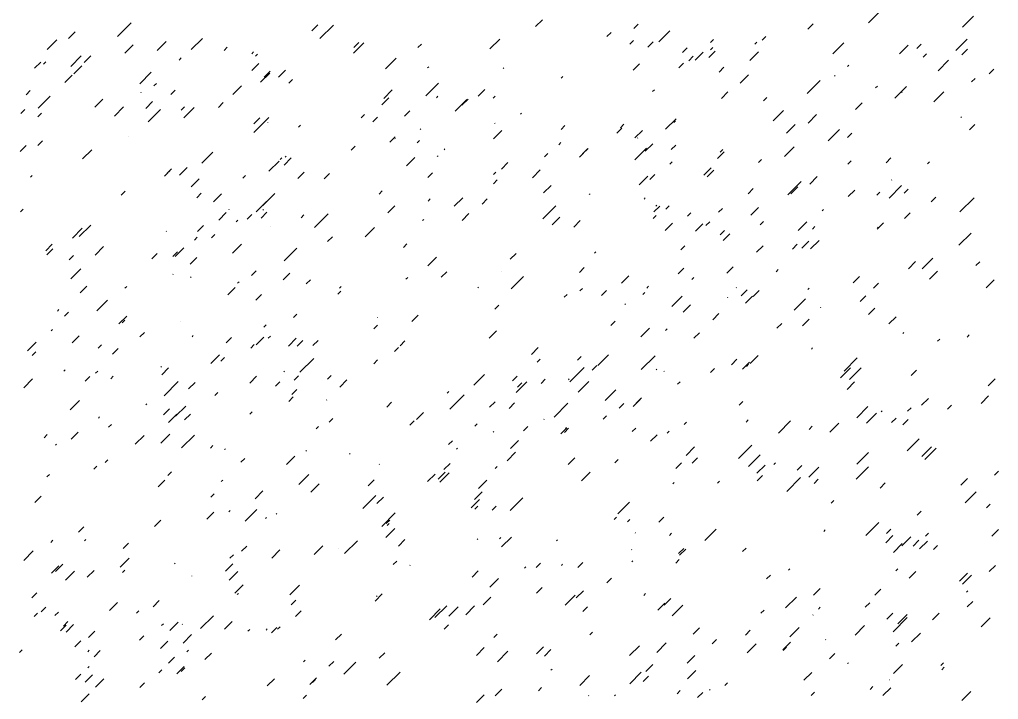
# Model space of a CAD drawing. Header units: millimetres. Extents: x -5080 to 169092, y -130394 to 7197.
# Drawn here: x 14278 to 19904, y -16317 to -12411 of the extents above; entities that cross this region are included whole.
import ezdxf

# ---------------------------------------------------------------- set-up
doc = ezdxf.new("R2010")
doc.units = ezdxf.units.MM
doc.header["$LTSCALE"] = 50
doc.layers.add('pio-Stipple', color=7, linetype='Continuous', lineweight=5)

# ---------------------------------------------------------------- blocks, each defined once
blk = doc.blocks.new('Group')
at = {"layer": 'pio-Stipple', "color": 7, "linetype": 'Continuous', "lineweight": 5, "transparency": 33554687}
for p, q in [((10748.2, 13079.5), (10677.8, 13009)), ((6439.6, 13008.8), (6361.4, 12930.6)), ((7477.9, 12963.2), (7512.2, 12997.5)), ((7524.3, 12918.9), (7602.1, 12996.7)), ((8764.4, 12987.3), (8804.1, 13027)), ((9328.5, 12977.2), (9353.1, 13001.8)), ((10359.7, 13003.8), (10328.2, 12972.3)), ((11217.4, 12984.5), (11280.5, 13047.6)), ((6080.3, 12919.9), (6117.3, 12956.8)), ((9174.1, 12929.8), (9198, 12953.7)), ((9535.3, 12962.4), (9472.9, 12900)), ((6012.7, 12911), (5957, 12855.3)), ((6641.4, 12901.9), (6589, 12849.5)), ((6849.2, 12920.1), (6785.5, 12856.3)), ((7776.6, 12893.8), (7717.3, 12834.5)), ((7748.3, 12897.1), (7718.9, 12867.7)), ((8088.3, 12867.2), (8108.5, 12887.4)), ((8502.1, 12859.2), (8558.1, 12915.3)), ((9306.3, 12887.3), (9326.4, 12907.4)), ((9440.5, 12900), (9410.2, 12869.7)), ((9787.6, 12913.3), (9770.1, 12895.8)), ((10035.8, 12898.2), (10024.2, 12886.6)), ((10067.1, 12910.5), (10087.7, 12931.1)), ((10472.7, 12831), (10536.3, 12894.5)), ((10956.1, 12862.2), (10980.7, 12886.9)), ((11180.1, 12850.2), (11244.5, 12914.7)), ((6451.7, 12882.8), (6404.3, 12835.5)), ((6974.3, 12850.9), (6992, 12868.6)), ((7132.8, 12831.8), (7143.7, 12842.7)), ((7154, 12817.6), (7165.5, 12829.2)), ((9608, 12837.9), (9635, 12864.9)), ((9727.1, 12840.4), (9681.4, 12794.7)), ((9795.7, 12845.5), (9759.7, 12809.6)), ((9769.4, 12855), (9782.5, 12868)), ((10044.9, 12843.3), (9995.2, 12793.6)), ((10905.6, 12881.7), (10855.8, 12831.8)), ((10991.4, 12811.7), (11011.5, 12831.8)), ((11247.7, 12858.7), (11214.3, 12825.2)), ((5919.9, 12783.9), (5884.7, 12748.8)), ((5949.1, 12785.2), (5935.4, 12771.4)), ((6153, 12819.1), (6092.5, 12758.6)), ((6169.1, 12780.5), (6208.7, 12820.1)), ((6728.1, 12808.3), (6714.9, 12795.1)), ((7133.8, 12736.2), (7173.6, 12776)), ((7901.7, 12745.3), (7963.5, 12807.1)), ((9361.8, 12773.9), (9325.8, 12737.9)), ((9615, 12778), (9587.3, 12750.2)), ((9644.3, 12790.6), (9670.7, 12817)), ((11137.7, 12794), (11078, 12734.2)), ((6156, 12762.6), (6109.5, 12716.1)), ((6555.6, 12725.2), (6489.9, 12659.6)), ((7184.2, 12668.5), (7236, 12720.3)), ((7204.4, 12697.8), (7238.7, 12732.1)), ((7327.5, 12737.6), (7287.4, 12697.5)), ((8143.8, 12750), (8150.4, 12756.5)), ((8577.7, 12745.9), (8582.1, 12750.3)), ((9847.1, 12753.7), (9819, 12725.6)), ((10557.5, 12759.1), (10564.2, 12765.7)), ((11370.8, 12715.8), (11397.3, 12742.3)), ((6101.5, 12709.2), (6058.8, 12666.5)), ((6584.8, 12661), (6570.2, 12646.3)), ((7366.9, 12683.1), (7346.5, 12662.7)), ((8206.4, 12662.7), (8133.5, 12589.9)), ((8921.8, 12701.4), (8910.8, 12690.4)), ((9941, 12662.4), (9988.5, 12710)), ((10324.4, 12603.1), (10399.3, 12678)), ((10485.9, 12706.5), (10481.8, 12702.4)), ((11291.1, 12690.2), (11270.3, 12669.4)), ((5859.3, 12619.5), (5835.8, 12596)), ((6498.1, 12610.6), (6494.6, 12607.2)), ((6667.6, 12597.9), (6692.6, 12622.8)), ((7074.2, 12646.7), (7024.5, 12597)), ((7891.6, 12574.7), (7941, 12624.1)), ((8471.8, 12625.4), (8435.1, 12588.7)), ((9436.4, 12613.8), (9447.2, 12624.5)), ((9832, 12574.7), (9869.8, 12612.6)), ((10718.9, 12635), (10729.2, 12645.2)), ((10895.5, 12643.5), (10828.2, 12576.2)), ((10867.3, 12608.7), (10871.2, 12612.6)), ((11053.9, 12555.6), (11111.7, 12613.4)), ((5974.4, 12588), (5905.6, 12519.3)), ((6277.1, 12571), (6231, 12524.9)), ((6523.3, 12517.2), (6563, 12556.9)), ((6969.3, 12550.8), (6942, 12523.6)), ((7921.8, 12578), (7881.6, 12537.8)), ((8202.4, 12587.4), (8193.9, 12579)), ((8302.2, 12502.1), (8368.5, 12568.3)), ((8340.6, 12535.2), (8376.4, 12571)), ((8520.2, 12576.5), (8532.4, 12588.7)), ((10074.2, 12560.3), (10093.6, 12579.8)), ((10603.9, 12511.1), (10641.6, 12548.8)), ((5828, 12510.6), (5805.3, 12487.8)), ((5902.7, 12468.6), (5925.1, 12491)), ((6344.7, 12473.8), (6396.8, 12525.9)), ((6609.1, 12510.4), (6538.4, 12439.7)), ((6747.3, 12525.7), (6728.1, 12506.6)), ((6743.3, 12463.7), (6801.5, 12522)), ((8010.6, 12472.6), (8041.6, 12503.6)), ((8682.7, 12489.6), (8676.8, 12483.7)), ((10129.6, 12445.6), (10189.6, 12505.6)), ((7231.6, 12465.9), (7144.8, 12379)), ((7145.9, 12429.4), (7180.3, 12463.8)), ((7224.6, 12435.1), (7225.8, 12436.3)), ((7781.6, 12483.4), (7761.4, 12463.3)), ((7828, 12440.4), (7854.8, 12467.2)), ((9571.6, 12457.9), (9511.5, 12397.8)), ((9559.5, 12437.2), (9567.9, 12445.6)), ((10331.5, 12433.4), (10379.8, 12481.8)), ((11212.4, 12469.4), (11208.3, 12465.3)), ((7412.3, 12420.9), (7401.7, 12410.3)), ((8101.4, 12396.8), (8105.7, 12401.1)), ((8523.2, 12342.7), (8571.2, 12390.7)), ((8531.3, 12433.1), (8528.1, 12429.9)), ((8910.7, 12396.9), (8933, 12419.2)), ((9230.6, 12374.8), (9259.7, 12404)), ((9271.9, 12426.8), (9251.7, 12406.6)), ((9377.9, 12391.4), (9334.7, 12348.2)), ((10255.8, 12424.5), (10206.5, 12375.3)), ((10446.5, 12331.6), (10510.3, 12395.5)), ((11258.8, 12394.9), (11289.5, 12425.7)), ((5903.7, 12304.2), (5930.4, 12330.9)), ((6422.4, 12358.4), (6422.8, 12358.8)), ((7926.9, 12323.3), (7957.2, 12353.7)), ((7956.1, 12342.3), (7958.8, 12345)), ((8083.3, 12319.2), (8097.1, 12333)), ((8909.7, 12321), (8897.1, 12308.4)), ((9349.6, 12347.3), (9351.5, 12349.2)), ((10581.7, 12374.4), (10557, 12349.8)), ((5801.8, 12269.9), (5836.8, 12304.9)), ((6213.5, 12280.4), (6160.4, 12227.3)), ((6908.7, 12265.2), (6845.8, 12202.2)), ((7703.9, 12276.9), (7728.1, 12301.1)), ((8242.7, 12284.7), (8238.2, 12280.2)), ((9063.1, 12284.4), (9016.8, 12238.2)), ((9034.8, 12255.7), (9066.5, 12287.4)), ((9402.1, 12289.4), (9335.1, 12222.3)), ((9395, 12272.1), (9437.5, 12314.6)), ((9544.4, 12280.9), (9570.7, 12307.2)), ((9810.8, 12230.5), (9848.5, 12268.3)), ((9840, 12280.6), (9825.6, 12266.1)), ((10195.2, 12241.8), (10250.9, 12297.4)), ((7231.6, 12156.1), (7290.6, 12215.1)), ((7296.2, 12223.3), (7305.8, 12232.9)), ((7318.4, 12191.2), (7360, 12232.8)), ((7331.5, 12243.3), (7325.2, 12237)), ((8021.7, 12188.2), (8069.7, 12236.2)), ((8199.3, 12240.4), (8203.6, 12244.7)), ((8834, 12259.4), (8814.8, 12240.2)), ((9536.3, 12197.1), (9549.9, 12210.6)), ((10044.9, 12206.2), (10063.4, 12224.7)), ((10577.6, 12216), (10558.6, 12197)), ((10806.7, 12233.1), (10779.3, 12205.6)), ((11016.6, 12199.1), (11027.5, 12210)), ((6672.6, 12170.2), (6631.1, 12128.7)), ((6647.4, 12144.6), (6661.8, 12159)), ((6761.4, 12178.5), (6717.1, 12134.1)), ((8568.6, 12169), (8605.6, 12206)), ((8791.6, 12165.4), (8745.8, 12119.6)), ((9732.1, 12134.7), (9773, 12175.6)), ((9789.6, 12163.3), (9751.2, 12124.9)), ((5862.3, 12122.4), (5871.4, 12131.4)), ((6785.6, 12067.1), (6830.7, 12112.1)), ((7082.3, 12117.3), (7096.7, 12131.7)), ((7398.1, 12115.5), (7433.6, 12151)), ((7579.7, 12144.1), (7549.2, 12113.6)), ((8144.8, 12121.5), (8171.6, 12148.3)), ((8522.2, 12085.1), (8544.1, 12107)), ((8523.2, 12138.6), (8536.3, 12151.7)), ((9409.2, 12127.9), (9359.9, 12078.7)), ((9449.5, 12137.3), (9420.6, 12108.3)), ((10214.4, 12020.9), (10290.7, 12097.2)), ((10340.5, 12083.2), (10383, 12125.7)), ((10812.8, 12107.1), (10810.7, 12105.1)), ((6405.2, 12042.4), (6382.8, 12020)), ((7883.5, 12044.5), (7864.4, 12025.4)), ((8853.2, 12075.5), (8810.5, 12032.9)), ((10015.6, 12056.5), (9986.5, 12027.4)), ((10231.5, 12026.7), (10272, 12067.2)), ((10561.5, 12010.6), (10599.2, 12048.3)), ((10795.6, 12002.7), (10867.4, 12074.5)), ((10882.4, 12030.7), (10905.3, 12053.6)), ((6816.9, 12004.4), (6842.4, 12029.9)), ((6959.2, 12027), (6913.1, 11981)), ((7264.9, 12029), (7196.4, 11960.5)), ((8158.9, 11997.1), (8146.8, 11985)), ((8296.2, 11955.3), (8345.3, 12004.4)), ((8456.6, 11967.2), (8486.8, 11997.5)), ((9073.1, 12022.4), (9077.1, 12026.4)), ((9388, 11996.2), (9394.7, 12002.9)), ((10725, 12019.5), (10742, 12036.5)), ((11065, 12008), (11037.6, 11980.6)), ((11285, 12003.7), (11203.6, 11922.4)), ((5803.8, 11922.6), (5819.3, 11938.1)), ((7000.5, 11934.7), (7004.1, 11938.2)), ((7159, 11922.9), (7218.6, 11982.5)), ((7200.3, 11936.6), (7196.8, 11933.1)), ((7956.1, 11957.4), (7915.5, 11916.8)), ((8881.4, 11958.3), (8806.1, 11883.1)), ((9444.5, 11922.9), (9478.4, 11956.8)), ((9461.6, 11961.8), (9456.1, 11956.3)), ((9513.1, 11938.9), (9532.5, 11958.3)), ((9815.8, 11920.6), (9838, 11942.8)), ((10045.9, 11948.3), (10001.9, 11904.3)), ((10412.1, 11928.6), (10419.6, 11936.1)), ((6986.4, 11919.2), (6943.1, 11875.8)), ((7053, 11876), (7043.2, 11866.2)), ((7133.7, 11908.1), (7107.3, 11881.7)), ((7186.2, 11887.4), (7220.5, 11921.7)), ((7432.4, 11905.2), (7416.5, 11889.2)), ((7571.7, 11911), (7494.6, 11833.9)), ((8121.6, 11880), (8115, 11873.4)), ((8380.9, 11913.2), (8341.7, 11874)), ((8860.2, 11849.2), (8904, 11893)), ((8983.3, 11836), (9020.6, 11873.2)), ((9457.6, 11902.1), (9440.9, 11885.5)), ((9656.4, 11917.2), (9636.7, 11897.6)), ((10917.7, 11918.2), (10884.5, 11885)), ((6102.5, 11772.5), (6159.1, 11829.1)), ((6140.8, 11780.7), (6207.3, 11847.2)), ((6821.9, 11809.7), (6856.4, 11844.2)), ((7240.7, 11837.7), (7240.6, 11837.7)), ((7785.6, 11780.6), (7838.5, 11833.6)), ((9550.4, 11857.6), (9508.2, 11815.4)), ((9725, 11853.6), (9683.5, 11812.1)), ((9766.3, 11866.8), (9743.7, 11844.1)), ((9824.9, 11790.5), (9849.7, 11815.3)), ((10055.9, 11849), (10074.9, 11868)), ((10273.9, 11817), (10323.6, 11866.7)), ((10355.6, 11824.7), (10370, 11839.1)), ((10764.3, 11860.5), (10727.5, 11823.7)), ((10733, 11834.7), (10730.2, 11831.9)), ((6641.3, 11809.5), (6643.3, 11811.5)), ((6818.9, 11777), (6803.3, 11761.4)), ((6902.6, 11774.4), (6920.9, 11792.6)), ((7596.9, 11780.1), (7568.8, 11752)), ((9880.4, 11796.1), (9843.1, 11758.8)), ((10394, 11758.7), (10345.3, 11710)), ((11197.2, 11731.2), (11267.6, 11801.6)), ((5949.1, 11700), (5986.6, 11737.5)), ((5989.4, 11710.3), (5955.7, 11676.6)), ((6232.6, 11674.7), (6281.6, 11723.6)), ((6743.2, 11716.2), (6692.9, 11665.9)), ((7022.7, 11685.8), (7074.6, 11737.7)), ((7319.4, 11641.4), (7392.6, 11714.7)), ((8004.5, 11718.8), (8025.1, 11739.5)), ((9623.1, 11727.5), (9599.7, 11704.1)), ((10034.7, 11690.8), (10072.5, 11728.5)), ((10240.6, 11708.9), (10268.7, 11737.1)), ((10295.1, 11714.1), (10335.3, 11754.3)), ((6108.5, 11673.1), (6083, 11647.5)), ((6588.8, 11684.2), (6558.3, 11653.6)), ((6706.9, 11693.2), (6679.4, 11665.8)), ((6816.9, 11660.8), (6779, 11622.9)), ((8145.8, 11614), (8195.4, 11663.7)), ((8619, 11651.3), (8652.6, 11684.9)), ((9102.4, 11685.5), (9110.7, 11693.8)), ((11046.8, 11656.6), (10985.7, 11595.5)), ((6092.4, 11538.4), (6150.4, 11596.4)), ((9016.6, 11575.6), (9043.9, 11602.9)), ((9616, 11600.3), (9583.4, 11567.6)), ((9863.2, 11570.6), (9899.1, 11606.5)), ((10158.9, 11591.4), (10146.5, 11579.1)), ((10907.6, 11596.8), (10948.8, 11638.1)), ((11317.3, 11636.7), (11295.3, 11614.7)), ((6680.6, 11564.3), (6679.3, 11563)), ((6785.6, 11550.1), (6781.5, 11546.1)), ((7158.9, 11585.2), (7130.8, 11557.1)), ((7314.3, 11533.3), (7351.8, 11570.8)), ((7446.5, 11510), (7470.1, 11533.6)), ((8030.8, 11547), (8019.3, 11535.6)), ((8253.8, 11579.1), (8222.3, 11547.6)), ((8568.6, 11581.4), (8567.7, 11580.5)), ((8695.7, 11552.7), (8623.7, 11480.7)), ((9300.1, 11555.9), (9257.6, 11513.4)), ((9673.5, 11546), (9662.8, 11535.3)), ((10589.7, 11516.1), (10625.9, 11552.3)), ((11075.1, 11582.1), (11029.1, 11536.1)), ((6185.2, 11495.4), (6147.6, 11457.8)), ((6404.2, 11484.7), (6414.2, 11494.7)), ((7037.8, 11489.2), (6994.6, 11446)), ((7060, 11520.8), (7051.8, 11512.6)), ((7637.2, 11484.6), (7646.8, 11494.2)), ((8432.4, 11486.6), (8436.1, 11490.3)), ((9019.6, 11468.6), (9034.3, 11483.2)), ((9403.1, 11485.7), (9413.8, 11496.4)), ((9916.7, 11486.6), (9919.4, 11489.3)), ((10336.4, 11485.5), (10328.2, 11477.2)), ((10705.8, 11484.8), (10734.7, 11513.7)), ((11401, 11532.5), (11355, 11486.5)), ((7155.9, 11415.2), (7189.9, 11449.2)), ((7627.1, 11449.4), (7645.5, 11467.8)), ((8946, 11449.1), (8929.4, 11432.5)), ((9172, 11471.1), (9143.8, 11443)), ((9392, 11459.2), (9381.7, 11448.9)), ((9606.9, 11438.7), (9547, 11378.8)), ((9867.2, 11430.1), (9870.1, 11433)), ((9980.2, 11475.2), (9946.5, 11441.5)), ((9971.2, 11399.1), (10011.6, 11439.6)), ((10014.5, 11437.4), (10049.4, 11472.3)), ((10249.7, 11357.9), (10316, 11424.3)), ((10662.4, 11441), (10629.3, 11407.9)), ((6241.7, 11354.9), (6303.4, 11416.6)), ((8530.2, 11363.7), (8553.6, 11387)), ((9281, 11395.7), (9276.8, 11391.6)), ((9611.9, 11346.7), (9653.8, 11388.6)), ((10401, 11372.6), (10403.7, 11375.3)), ((10678.5, 11334.4), (10713.7, 11369.6)), ((6015.7, 11352.5), (6025.1, 11361.9)), ((6057, 11323.3), (6080.7, 11346.9)), ((6369.8, 11279), (6415.6, 11324.8)), ((7372.8, 11316.2), (7391.9, 11335.3)), ((7855.2, 11317.1), (7856.1, 11318)), ((8053.9, 11294.2), (8089.8, 11330.1)), ((9782.5, 11303.2), (9818.5, 11339.2)), ((10835.9, 11320.9), (10794.9, 11279.9)), ((6389, 11285.9), (6404.3, 11301.2)), ((6726, 11291.8), (6725.4, 11291.2)), ((7215.4, 11274.6), (7201.6, 11260.8)), ((7834, 11250.6), (7855.3, 11272)), ((9222.4, 11295.6), (9197, 11270.2)), ((9418.2, 11255.2), (9368.4, 11205.3)), ((10180, 11282.6), (10151.6, 11254.2)), ((10336.4, 11306.7), (10298.9, 11269.2)), ((5980.3, 11240.4), (5986.9, 11247)), ((6140.8, 11210.7), (6101.2, 11171.1)), ((6516.1, 11230.1), (6490.7, 11204.7)), ((6790.6, 11206.1), (6796.9, 11212.4)), ((6986.4, 11171.1), (7017.5, 11202.2)), ((7157.9, 11159.1), (7201.6, 11202.8)), ((7227.5, 11197.1), (7239.9, 11209.5)), ((7389, 11197.6), (7343.6, 11152.3)), ((8497.9, 11197.4), (8540.1, 11239.6)), ((9521.1, 11250.4), (9511.6, 11240.9)), ((9706.8, 11229), (9674.6, 11196.8)), ((10880.3, 11229.2), (10875.6, 11224.5)), ((11244.6, 11204.1), (11256.9, 11216.5)), ((5894.6, 11174.5), (5845, 11124.9)), ((6269.9, 11159.5), (6250.7, 11140.3)), ((7147.8, 11160.5), (7127, 11139.7)), ((7394, 11152), (7426.1, 11184.1)), ((7514.1, 11183.7), (7484.9, 11154.5)), ((7954, 11121.5), (7975.9, 11143.4)), ((8013.6, 11182.7), (7985.2, 11154.3)), ((8740.1, 11104.4), (8780, 11144.3)), ((10356.6, 11141.4), (10349.4, 11134.3)), ((11075.1, 11179.9), (11087.4, 11192.3)), ((5891.5, 11118.2), (5870.7, 11097.4)), ((6332.5, 11105.5), (6365.9, 11138.8)), ((6947, 11101.6), (6897, 11051.7)), ((6977.3, 11086.8), (6955.4, 11064.9)), ((9005.5, 11072), (9025.9, 11092.4)), ((9184.1, 11102.7), (9121.7, 11040.3)), ((9451.5, 11096.6), (9372.1, 11017.2)), ((9997.4, 11052.1), (10043.4, 11098.2)), ((10537.2, 11007.7), (10613.4, 11083.9)), ((6614, 11035.5), (6609.8, 11031.3)), ((7489.9, 11081.5), (7409.6, 11001.3)), ((7834, 11050.9), (7855.7, 11072.6)), ((8791.6, 11076.8), (8773.6, 11058.8)), ((8961.1, 10946.2), (9043.1, 11028.3)), ((9089.2, 11014.5), (9115.6, 11040.9)), ((9921.7, 11076.6), (9889.9, 11044.8)), ((9993.3, 11059.4), (9953.6, 11019.7)), ((9976.2, 11034.7), (9989, 11047.5)), ((10574.6, 11028), (10516.5, 10970)), ((10568.5, 10960.3), (10635.2, 11027)), ((6053, 11007.3), (6060.8, 11015.1)), ((6176.1, 10951), (6203.1, 10978)), ((6247.7, 11008.2), (6235.2, 10995.6)), ((6336.5, 10978.9), (6322.3, 10964.6)), ((6655.4, 11026.2), (6615.3, 10986.1)), ((7121.6, 10939.9), (7160.4, 10978.7)), ((7317.3, 11003.3), (7321.1, 11007.1)), ((7401.1, 10980.9), (7376.9, 10956.7)), ((7567.6, 10962), (7588.9, 10983.4)), ((8470.7, 10988.7), (8410.1, 10928.1)), ((8658.4, 10978.8), (8632.6, 10953)), ((9456.5, 11015.4), (9460.8, 11019.7)), ((9501.9, 11006.3), (9504.4, 11008.8)), ((9793.5, 11023.2), (9770.4, 11000)), ((10923.7, 10983.4), (10954.2, 11013.9)), ((5822.9, 10912.8), (5873.6, 10963.5)), ((6710.9, 10948.3), (6629.2, 10866.6)), ((6770.4, 10905.7), (6807.4, 10942.7)), ((7268.9, 10921.8), (7293.5, 10946.5)), ((7679.6, 10957.6), (7638.7, 10916.7)), ((8653.3, 10885.6), (8714.3, 10946.6)), ((8685.6, 10940.4), (8660.4, 10915.2)), ((8796.6, 10937.8), (8820.1, 10961.3)), ((8953, 10958.9), (8957.3, 10963.2)), ((9009.5, 10886.6), (9071.3, 10948.5)), ((9579.6, 10932.8), (9594.4, 10947.6)), ((10597.8, 10946.3), (10555, 10903.5)), ((11406, 10964.6), (11365.7, 10924.3)), ((6920.8, 10868.2), (6937.9, 10885.4)), ((7371.8, 10859.7), (7346.5, 10834.3)), ((7362.7, 10873.3), (7391.9, 10902.4)), ((8255.7, 10882.3), (8265.6, 10892.1)), ((8353.6, 10871.6), (8272.1, 10790)), ((9225.4, 10899.9), (9164.4, 10838.8)), ((11325.3, 10822.9), (11368.3, 10865.9)), ((6143.8, 10839.4), (6090.3, 10785.9)), ((6529.2, 10819.6), (6524.5, 10814.9)), ((6753.2, 10807), (6694.8, 10748.5)), ((7563.5, 10840.8), (7565.3, 10842.6)), ((7936.9, 10829.5), (7908.6, 10801.2)), ((8532.2, 10832.4), (8500.4, 10800.7)), ((8611.9, 10793.6), (8643.8, 10825.6)), ((8870.2, 10744.4), (8949.2, 10823.3)), ((9270.8, 10822.4), (9244.4, 10796)), ((9325.3, 10804.8), (9366.3, 10845.8)), ((9372.8, 10855.7), (9341.5, 10824.4)), ((9955, 10833.5), (9933.9, 10812.5)), ((10674.4, 10805.1), (10610.2, 10740.8)), ((10983.2, 10813), (11022.1, 10851.8)), ((11131.5, 10790.6), (11154.2, 10813.2)), ((6625.1, 10756.4), (6660.6, 10791.9)), ((6702.8, 10760.8), (6654.5, 10712.5)), ((6781.5, 10761.8), (6747.2, 10727.6)), ((7135.7, 10775), (7121.3, 10760.7)), ((8120.5, 10770.8), (8080.5, 10730.8)), ((9152.8, 10732.9), (9172, 10752.2)), ((10666.4, 10710.1), (10723.5, 10767.2)), ((10751.1, 10775.2), (10755.6, 10779.7)), ((10902.5, 10777.5), (10923.2, 10798.2)), ((6258.8, 10744.9), (6252.3, 10738.3)), ((6326.4, 10702.4), (6309.5, 10685.4)), ((7516.1, 10689.4), (7504, 10677.2)), ((7578.6, 10714.8), (7599.4, 10735.5)), ((8067, 10723.5), (8041.4, 10697.8)), ((8415.2, 10691.6), (8428.7, 10705.1)), ((8694.7, 10664.4), (8720, 10689.8)), ((8811.7, 10730.8), (8813.3, 10732.4)), ((9617.9, 10701.6), (9631.2, 10714.9)), ((9974.1, 10715.8), (9986.5, 10728.1)), ((10159.8, 10652.6), (10229.7, 10722.4)), ((10354.6, 10692.3), (10335.8, 10673.5)), ((10506.9, 10709.1), (10456, 10658.2)), ((10835.9, 10738.7), (10809.2, 10712.1)), ((10874.2, 10698.8), (10905.1, 10729.8)), ((5958.1, 10643.9), (5939, 10624.8)), ((6134.7, 10656.8), (6094.4, 10616.6)), ((6462.6, 10587.8), (6513.9, 10639.1)), ((6609.9, 10594), (6662.3, 10646.3)), ((6729, 10566.8), (6803.1, 10640.9)), ((8524.1, 10661.1), (8519.6, 10656.7)), ((8944.9, 10683.1), (8909.5, 10647.7)), ((8929.8, 10656.4), (8953, 10679.6)), ((8936.8, 10678.4), (8942, 10683.6)), ((9340.5, 10681.1), (9320.1, 10660.7)), ((9462.5, 10642.6), (9424.8, 10604.9)), ((9520.1, 10652.2), (9531.7, 10663.8)), ((6004.5, 10583.5), (6010.2, 10589.3)), ((6909.6, 10580.3), (6895.5, 10566.2)), ((8286, 10608.6), (8263.3, 10585.8)), ((8666.4, 10610.3), (8619.4, 10563.3)), ((9929.7, 10506.2), (10006.6, 10583.1)), ((10969.1, 10619.4), (10899.3, 10549.6)), ((6981.3, 10562.3), (6977.2, 10558.2)), ((7444.4, 10549.2), (7447.5, 10552.3)), ((7694.7, 10531), (7697.7, 10534)), ((8310.2, 10559.3), (8315.9, 10565.1)), ((8649.2, 10541.8), (8601, 10493.6)), ((9678.5, 10573), (9629.1, 10523.7)), ((9987.2, 10459.8), (10054.8, 10527.4)), ((10609.8, 10473.9), (10677.5, 10541.6)), ((11040.7, 10574), (10984.9, 10518.2)), ((11001.4, 10501.2), (11066.6, 10566.4)), ((6306.2, 10498.5), (6290.9, 10483.2)), ((7092.3, 10505.6), (7071, 10484.4)), ((7379.9, 10519.6), (7332, 10471.7)), ((7865.2, 10471.5), (7868, 10474.3)), ((8272.9, 10478.1), (8237.6, 10442.9)), ((8989.3, 10510.4), (8950.8, 10471.9)), ((9238.5, 10500.6), (9219.5, 10481.6)), ((9570.5, 10448.5), (9603.2, 10481.2)), ((9695.6, 10510.6), (9663.7, 10478.7)), ((10036.7, 10421.4), (10083.3, 10468.1)), ((10133.6, 10471.6), (10143.4, 10481.4)), ((10267.8, 10438.5), (10294.4, 10465.1)), ((5956.1, 10400), (5969.8, 10413.8)), ((6225.5, 10445.4), (6243, 10462.9)), ((6650.3, 10408.1), (6671.9, 10429.7)), ((7461.6, 10414.5), (7403.8, 10356.7)), ((8143.7, 10374), (8186.5, 10416.8)), ((8204.2, 10388.1), (8244.8, 10428.6)), ((8266.8, 10423.7), (8213.9, 10370.8)), ((8543.3, 10460.3), (8531.3, 10448.3)), ((9028.6, 10377.1), (9078.7, 10427.1)), ((10037.7, 10377), (10069.2, 10408.4)), ((10335.4, 10399.2), (10392.2, 10456)), ((10678.5, 10457.9), (10607.5, 10387)), ((11424.1, 10433), (11402.2, 10411)), ((6595.8, 10343.6), (6633.5, 10381.3)), ((6966.1, 10382.6), (6957.6, 10374.1)), ((7472.7, 10312.4), (7520.4, 10360.2)), ((7835.9, 10383.5), (7801.3, 10348.8)), ((8483.7, 10382.2), (8435.8, 10334.3)), ((9561.4, 10367.5), (9554, 10360.1)), ((9820.7, 10375.5), (9810.2, 10365)), ((10287.9, 10396.4), (10208.6, 10317.1)), ((10387.8, 10386.6), (10364.6, 10363.4)), ((10774.3, 10366.3), (10744.1, 10336.1)), ((11247.6, 10390.5), (11209.2, 10352.1)), ((6898.5, 10283.9), (6917, 10302.4)), ((7151.8, 10275.1), (7197.4, 10320.7)), ((8413.1, 10269.9), (8457.4, 10314.3)), ((11233.4, 10251.9), (11297.1, 10315.6)), ((5922.8, 10289.6), (5886.1, 10252.9)), ((7771.3, 10219.7), (7845.4, 10293.7)), ((7852.1, 10247.7), (7889.4, 10285)), ((8441.4, 10270.4), (8393.8, 10222.8)), ((8691.6, 10280.3), (8618.2, 10206.9)), ((9236.5, 10187.4), (9303.8, 10254.7)), ((10478.6, 10265.5), (10463.6, 10250.4)), ((11376.7, 10243.3), (11356.8, 10223.4)), ((6875.3, 10157.9), (6915.4, 10198)), ((7009.5, 10208), (7000.8, 10199.4)), ((7095.3, 10146), (7162.8, 10213.5)), ((7276.9, 10189.9), (7272.5, 10185.5)), ((7958, 10193.5), (7880.9, 10116.3)), ((8433.3, 10233.1), (8414.8, 10214.6)), ((8515, 10209.4), (8538.2, 10232.6)), ((10980.1, 10203.9), (10957.5, 10181.3)), ((6573.6, 10115.7), (6610.4, 10152.5)), ((7211.3, 10161.8), (7217.3, 10167.7)), ((7925.7, 10152.4), (7906.5, 10133.2)), ((7911.6, 10120.5), (7923.5, 10132.4)), ((9216.3, 10155.7), (9229.9, 10169.4)), ((9293, 10142.6), (9305.6, 10155.3)), ((9501.9, 10169.6), (9473.2, 10140.9)), ((10737, 10138.1), (10662.8, 10063.9)), ((6168, 10113), (6137.8, 10082.9)), ((7956, 10104.7), (7903.9, 10052.6)), ((9339.4, 10080.9), (9336.1, 10077.7)), ((9533.1, 10063.9), (9545.6, 10076.4)), ((9801.6, 10099.7), (9737.6, 10035.8)), ((10429.2, 10096), (10420.9, 10087.7)), ((10781.4, 10076.1), (10805.3, 10100.1)), ((11023.5, 10077.8), (11005.9, 10060.2)), ((11385.8, 10059.1), (11424.5, 10097.9)), ((5990.4, 10036.5), (5977.7, 10023.9)), ((6172, 10032.6), (6179.9, 10040.5)), ((6394, 9989.4), (6424.1, 10019.6)), ((7741.1, 10034.1), (7666.5, 9959.5)), ((8013.5, 10040.3), (7976.3, 10003.1)), ((8428.2, 10040.6), (8433.1, 10045.5)), ((8556.4, 10044.7), (8565, 10053.3)), ((8625, 10054.3), (8568.6, 9997.9)), ((8890.4, 10039.5), (8884.8, 10033.9)), ((10777.3, 10021.7), (10818.5, 10062.9)), ((10872.2, 10017.1), (10821.5, 9966.4)), ((10921.6, 10056.3), (10869.6, 10004.3)), ((10968, 10036.3), (10934.4, 10002.7)), ((11016.5, 10031.2), (10971.6, 9986.4)), ((5877.3, 9975.7), (5822.6, 9920.9)), ((7104.3, 10003), (7074.4, 9973)), ((7247.6, 9933.1), (7295.3, 9980.7)), ((7490.8, 9954.2), (7540.7, 10004.1)), ((7634.1, 9987.1), (7633.4, 9986.4)), ((9317.2, 9983.1), (9315.9, 9981.8)), ((9586.6, 9960.1), (9616.2, 9989.7)), ((9627, 9985.9), (9592.3, 9951.3)), ((9953.9, 9971.2), (9973.8, 9991.1)), ((11050.8, 9984.3), (11073.6, 10007.1)), ((6428.3, 9933.3), (6377, 9882)), ((6688.6, 9901.4), (6692.4, 9905.2)), ((7007.5, 9932.8), (7027.9, 9953.2)), ((7945.9, 9896.5), (7966.4, 9917)), ((8768.3, 9880.5), (8792, 9904.2)), ((9007.4, 9879.4), (9036.2, 9908.2)), ((9318.2, 9913.5), (9322.4, 9917.7)), ((9569.5, 9904.6), (9590.2, 9925.3)), ((6024.7, 9888.9), (5982.4, 9846.6)), ((6046.9, 9900), (6004.8, 9857.9)), ((6063, 9807.9), (6114.3, 9859.2)), ((6226.5, 9862.7), (6187.7, 9823.9)), ((6403, 9863.9), (6390.2, 9851)), ((6982.2, 9858.2), (7024.8, 9900.8)), ((7053.9, 9856.7), (7003.7, 9806.5)), ((8040.7, 9891.3), (8043.7, 9894.2)), ((8400, 9825.1), (8435, 9860.1)), ((8707.7, 9883.1), (8701.5, 9876.9)), ((8919.6, 9899.3), (8912.7, 9892.3)), ((10226.4, 9873), (10217.7, 9864.4)), ((10845.9, 9872), (10835.6, 9861.8)), ((10911.5, 9819.1), (10949.2, 9856.7)), ((11247.5, 9847.5), (11200.9, 9800.8)), ((11407, 9892), (11371.8, 9856.8)), ((6789.5, 9831.7), (6788.8, 9831)), ((8501.9, 9766.5), (8551.9, 9816.6)), ((9201.2, 9819.3), (9173.4, 9791.6)), ((10114.4, 9836.5), (10091.8, 9814)), ((11269.7, 9835.4), (11218.6, 9784.3)), ((5869.2, 9705.9), (5898, 9734.6)), ((7036.7, 9733.2), (7084.5, 9781)), ((7407.1, 9777.9), (7352.3, 9723.2)), ((8769.3, 9733.2), (8801.4, 9765.3)), ((8998.3, 9704.9), (9039, 9745.6)), ((10362.6, 9721.1), (10400.2, 9758.7)), ((10749, 9755.7), (10714.8, 9721.4)), ((11241.5, 9738), (11249.5, 9746)), ((6360.7, 9678), (6315.2, 9632.5)), ((6601.8, 9690.2), (6566.5, 9654.9)), ((7055.9, 9730.8), (7050, 9724.8)), ((7385.9, 9692.3), (7359.1, 9665.5)), ((7841.9, 9686.9), (7883, 9728)), ((7853, 9716.7), (7849.6, 9713.2)), ((8463.5, 9665.6), (8507.7, 9709.7)), ((8992.3, 9720.3), (8935.1, 9663.2)), ((9385.8, 9719.8), (9395.9, 9729.9)), ((9502.9, 9662.7), (9541.6, 9701.4)), ((10263.7, 9710.2), (10201, 9647.4)), ((10684.5, 9677.1), (10659, 9651.6)), ((11245.5, 9653.3), (11277.7, 9685.6)), ((5949, 9652.9), (5921.9, 9625.8)), ((6021.6, 9623.7), (6001.7, 9603.8)), ((6470.6, 9616.9), (6484.1, 9630.3)), ((7417.1, 9630.6), (7385.2, 9598.7)), ((8153.7, 9579.9), (8215.5, 9641.7)), ((8186, 9592.1), (8253.4, 9659.5)), ((8320.2, 9654.7), (8265.4, 9599.8)), ((8362.6, 9608.1), (8413.7, 9659.2)), ((9062.9, 9654), (9035.3, 9626.3)), ((9506.9, 9674.9), (9467.5, 9635.6)), ((9549.3, 9602), (9610.8, 9663.5)), ((10078, 9635.8), (10059.2, 9617)), ((10389.8, 9641.1), (10400.4, 9651.7)), ((5901.5, 9617.7), (5882.1, 9598.2)), ((6076.1, 9569.2), (6050.4, 9543.5)), ((6710.8, 9565.9), (6662.4, 9517.5)), ((6838.9, 9529.5), (6912.4, 9603)), ((7019.6, 9569), (6976.3, 9525.7)), ((10357.5, 9605.7), (10360.1, 9608.3)), ((10783.3, 9582.7), (10818.4, 9617.8)), ((10900.4, 9592.1), (10819.5, 9511.2)), ((10845.9, 9556.7), (10899.8, 9610.6)), ((11045.7, 9579.7), (11083.3, 9617.4)), ((11377.7, 9591.2), (11325.6, 9539.1)), ((6066, 9549), (6033.4, 9516.4)), ((6066, 9509.3), (6108.9, 9552.2)), ((6194.1, 9477.8), (6230.5, 9514.2)), ((6625, 9557.2), (6614.8, 9547)), ((6734, 9552.2), (6735.6, 9553.8)), ((7121.5, 9523.9), (7111.3, 9513.7)), ((7222.4, 9526.9), (7215.4, 9519.9)), ((7246.6, 9505), (7277, 9535.4)), ((7281.9, 9525.1), (7296.8, 9540)), ((8264.7, 9551), (8239.7, 9526.1)), ((9091.1, 9508.7), (9075.4, 9492.9)), ((9669.3, 9496.1), (9706, 9532.8)), ((9970, 9492), (9998.2, 9520.1)), ((10279.8, 9535.7), (10226.2, 9482.1)), ((10600.7, 9492.2), (10655.2, 9546.6)), ((6115.4, 9424.3), (6150.3, 9459.2)), ((6487.8, 9461.6), (6512.8, 9486.7)), ((6651.2, 9457), (6608.4, 9414.2)), ((6787.5, 9494.4), (6738.8, 9445.7)), ((7614.9, 9463.7), (7648.9, 9497.7)), ((8525.1, 9477.7), (8544.3, 9496.9)), ((9779.3, 9441.4), (9804.1, 9466.2)), ((10432.2, 9466.4), (10429.9, 9464.2)), ((10976.1, 9503.5), (10924.8, 9452.2)), ((5798.6, 9392), (5812.8, 9406.1)), ((6190.1, 9395.9), (6198.8, 9404.6)), ((6226.4, 9366.9), (6262.2, 9402.7)), ((6759.2, 9394.9), (6769.4, 9405.1)), ((8469.6, 9419.7), (8425.1, 9375.2)), ((8545.2, 9338.7), (8605.5, 9399)), ((8810.6, 9424.8), (8769, 9383.2)), ((8815.7, 9370.9), (8852.8, 9408.1)), ((9361.6, 9430.7), (9304.8, 9373.9)), ((9514.9, 9446.8), (9460.4, 9392.3)), ((9981.1, 9389.1), (10033, 9441)), ((10186, 9406.3), (10230, 9450.3)), ((10206.2, 9421.9), (10188.2, 9404)), ((10835.8, 9427.2), (10853, 9444.4)), ((6654.3, 9330.6), (6688.6, 9364.9)), ((6901.5, 9388.4), (6864.3, 9351.2)), ((7440.3, 9347.3), (7430.5, 9337.5)), ((7576.5, 9312.3), (7603.9, 9339.6)), ((7866.1, 9359.7), (7897.1, 9390.7)), ((9679.4, 9374.3), (9635.2, 9330)), ((10453.4, 9355.7), (10484.3, 9386.6)), ((6199.2, 9311), (6191.2, 9303.1)), ((6616.9, 9291.8), (6599.2, 9274)), ((6744.1, 9310.7), (6702.5, 9269.1)), ((6727.9, 9282.9), (6748.4, 9303.4)), ((7730.9, 9335.8), (7661.6, 9266.5)), ((8859.1, 9295.9), (8852.8, 9289.7)), ((9397.9, 9283.1), (9438.4, 9323.6)), ((9685.5, 9287.4), (9638.4, 9240.3)), ((10562.3, 9333.2), (10557.4, 9328.3)), ((10820.7, 9271.2), (10872.4, 9322.9)), ((11109.3, 9333.1), (11093.7, 9317.6)), ((11099.2, 9293), (11112.9, 9306.7)), ((6119.5, 9236.6), (6150.7, 9267.9)), ((6217.3, 9263.3), (6175, 9221)), ((6281.9, 9240), (6234.2, 9192.3)), ((7222.4, 9199.5), (7263, 9240.2)), ((7467.6, 9208.4), (7504.4, 9245.2)), ((7481.7, 9218.4), (7499, 9235.8)), ((7985.2, 9279.3), (7909.7, 9203.8)), ((9075, 9259.2), (9018.1, 9202.4)), ((9306.1, 9212.6), (9371.4, 9277.9)), ((9414, 9255.3), (9383.1, 9224.3)), ((10351.4, 9277.5), (10305.8, 9231.9)), ((10799.5, 9234.4), (10799.3, 9234.2)), ((6516, 9217), (6490.2, 9191.2)), ((8532.1, 9142), (8570.6, 9180.5)), ((8780.3, 9171.9), (8798.7, 9190.3)), ((9595.7, 9172.7), (9577.4, 9154.4)), ((9767.2, 9178.8), (9763.3, 9175)), ((9867.1, 9218), (9851.4, 9202.3)), ((10702.6, 9195.9), (10686.7, 9180)), ((10761.1, 9143.9), (10805.3, 9188.1)), ((6151.7, 9107.5), (6199.1, 9154.9)), ((6867.2, 9139.3), (6847.6, 9119.7)), ((7448.4, 9146.4), (7429.3, 9127.3)), ((8425.1, 9103.5), (8469.4, 9147.7)), ((9068.9, 9142.6), (9071.3, 9145)), ((9224.3, 9148.6), (9217.7, 9141.9)), ((9725.8, 9162.4), (9695.7, 9132.2)), ((10366.6, 9164.6), (10347.4, 9145.4)), ((11214.2, 9115.8), (11265.4, 9167))]:
    blk.add_line(p, q, dxfattribs=at)
blk = doc.blocks.new('obj-00')
at = {"layer": 'pio-Stipple', "color": 7, "transparency": 33554687}
blk.add_blockref('Group', (0, 0), dxfattribs=at)

msp = doc.modelspace()

# ---------------------------------------------------------------- block references
at = {"layer": 'pio-Stipple', "color": 7, "transparency": 33554687}
msp.add_blockref('obj-00', (8479.6, -25438.8), dxfattribs=at)

doc.saveas('drawing.dxf')
